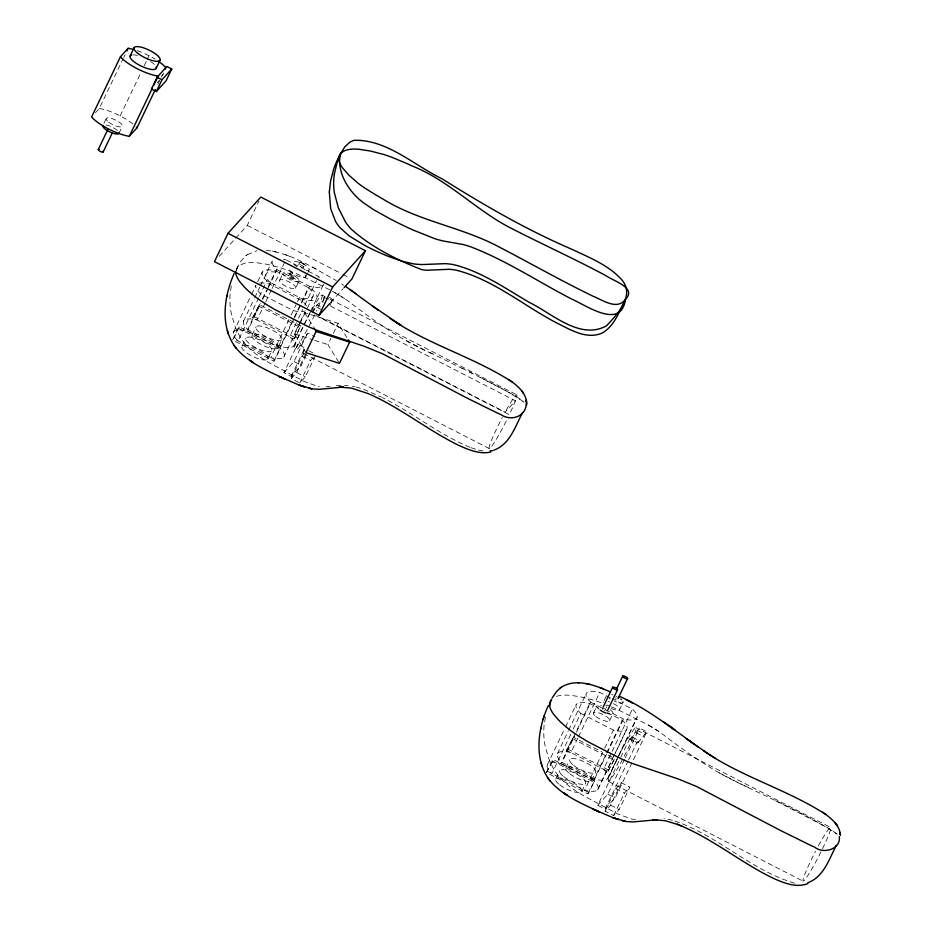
<?xml version="1.0" encoding="UTF-8"?>
<svg xmlns="http://www.w3.org/2000/svg" width="932" height="932" viewBox="0 0 932 932"><rect width="100%" height="100%" fill="white"/><g stroke="black" fill="none" stroke-linecap="round" stroke-linejoin="round"><path stroke-width="0.7" stroke-dasharray="4.66 3.5" d="M231.311 286.007L230.227 292.881A71.065 67.512 42.1 0 0 231.544 314.667L235.167 326.491A75.737 71.95 42.1 0 0 237.66 332.223C242.763 343.232 251.838 351.748 261.915 358.214A187.006 177.639 42.1 0 0 269.965 363.224L303.646 381.211L317.637 386.419A28.519 27.086 42.1 0 0 319.292 386.663M545.395 717.244L544.09 725.492A71.065 67.512 42.1 0 0 545.406 747.289L549.03 759.114A75.737 71.95 42.1 0 0 551.523 764.846C556.625 775.843 565.701 784.371 575.778 790.825A187.006 177.639 42.1 0 0 583.828 795.846L617.497 813.822L631.5 819.042A28.519 27.086 42.1 0 0 636.533 819.484M303.564 267.228A2.749 0.827 25.6 0 0 300.407 264.805A2.749 0.827 25.6 0 0 299.417 265.911A2.749 0.827 25.6 0 0 303.564 267.228L304.857 264.432L300.197 261.974M236.145 270.699L237.753 266.785L239.943 264.979L245.827 262.906A65.974 19.84 25.6 0 1 257.139 262.777L265.352 264.012A80.175 24.104 25.6 0 1 269.954 264.991L279.67 267.566A55.268 16.613 25.6 0 1 288.99 270.746L295.316 273.251A98.21 29.533 25.6 0 1 303.156 276.653L330.417 290.132M236.169 270.292L237.753 266.785L235.598 270.42M236.681 269.115L237.753 266.785M288.629 275.86L289.875 273.227M298.694 264.735L299.988 262.02M608.153 777.952L618.056 757.262M618.673 755.968L636.999 717.768M95.437 112.737L99.293 108.462L123.117 58.751M123.746 57.434L124.993 54.825M103.988 123.269L106.248 118.55M120.193 115.883L141.221 71.997M144.227 65.729L146.627 60.708M147.221 59.45L149.027 55.699M118.947 133.334L122.337 126.251M157.823 84.381L159.605 80.653M161.259 77.205L162.669 74.245M162.483 75.655L163.741 73.034M235.68 238.196L247.248 225.404L258.968 200.939M233.431 332.293L250.964 295.712M251.582 294.407L255.962 285.262A28.123 8.458 25.6 0 0 260.611 293.86L293.254 310.589A28.123 8.458 25.6 0 0 305.09 310.95M257.686 281.674L262.265 272.109M238.196 328.18L232.546 339.982L273.903 361.173L280.707 348.102L239.349 326.899L238.196 328.18L279.565 349.372L280.707 348.102M239.349 326.899L233.687 338.7L275.057 359.903M243.497 321.167L254.145 298.962M254.762 297.646L259.772 287.196M260.401 285.891L272.33 260.972M258.735 297.774L238.056 340.937A28.123 8.458 25.6 0 1 246.968 331.081L261.065 301.653M259.352 296.469L266.89 280.753A28.123 8.458 25.6 0 1 275.802 270.897L312.232 289.607A28.123 8.458 25.6 0 1 303.319 299.463L266.89 280.753M252.665 317.719L259.48 304.648L300.838 325.851L295.188 337.652L294.034 338.922L252.665 317.719L259.48 304.648M262.475 298.718L266.703 289.887M268.113 286.94L275.802 270.897M296.388 322.682L289.677 336.685A28.123 8.458 25.6 0 1 280.765 346.541L248.122 329.812L260.809 303.331M262.684 299.405L267.857 288.617M268.323 287.639L276.955 269.628A28.123 8.458 25.6 0 1 273.938 259.457M242.099 346.087L246.06 337.827M265.189 302.923L257.034 319.956A28.123 8.458 25.6 0 0 248.122 329.812M265.818 301.618L271.445 289.864M272.074 288.559L285.868 259.772L318.511 276.501A28.123 8.458 25.6 0 1 320.736 278.796M252.164 334.961L256.125 326.701M279.763 280.136L283.153 273.053M295.572 288.244A8.924 2.679 25.6 0 0 285.332 280.369A8.924 2.679 25.6 0 0 282.093 283.957A8.924 2.679 25.6 0 0 295.572 288.244L298.974 281.161A8.924 2.679 25.6 0 0 288.722 273.297A8.924 2.679 25.6 0 0 285.483 276.874A8.924 2.679 25.6 0 0 298.974 281.161M305.638 277.119L307.339 273.577M307.91 272.4L309.04 270.035M267.647 359.193A14.411 4.334 25.6 0 0 251.104 346.471A14.411 4.334 25.6 0 0 245.873 352.261A14.411 4.334 25.6 0 0 267.647 359.193L271.608 350.921A14.411 4.334 25.6 0 0 255.053 338.211A14.411 4.334 25.6 0 0 249.834 343.99A14.411 4.334 25.6 0 0 271.608 350.921M289.025 319.408L270.699 357.678A28.123 8.458 25.6 0 0 279.612 347.822L293.394 319.047M291.145 315.004L296.003 304.857M297.576 301.584L299.533 297.483A28.123 8.458 25.6 0 0 308.445 287.627L294.023 317.73M277.713 348.055A14.411 4.334 25.6 0 0 261.17 335.345A14.411 4.334 25.6 0 0 255.939 341.124A14.411 4.334 25.6 0 0 277.713 348.055L281.674 339.796A14.411 4.334 25.6 0 0 265.119 327.085A14.411 4.334 25.6 0 0 259.9 332.864A14.411 4.334 25.6 0 0 281.674 339.796M280.765 346.541L293.918 319.082M294.547 317.777L309.599 286.357A28.123 8.458 25.6 0 0 323.346 284.307M273.903 361.173L279.565 349.372M298.496 318.278L302.725 309.447M304.846 305.044L316.554 280.602M318.127 277.317L318.511 276.501M305.929 352.692L294.43 333.912L299.824 322.658M300.419 321.412L304.613 312.663L338.141 323.334L346.762 337.431M283.771 357.166L299.277 324.79M299.906 323.742L306.185 310.636M307.432 308.026L313.07 296.271M294.034 338.922L300.838 325.851M293.836 346.04L309.972 312.616M310.601 311.311L323.136 285.145M306.255 354.917L301.281 365.286L291.215 376.412L283.922 372.672L297.588 344.153A30.185 2.563 -62.9 0 0 307.653 333.027L314.946 336.767M312.663 312.686L315.587 306.581L321.668 309.704M283.922 372.672L293.988 361.546L307.653 333.027M322.728 301.549L325.652 295.456L324.045 297.238A30.185 2.563 -62.9 0 1 322.728 301.549L323.183 301.793M291.215 376.412L304.88 347.892L297.588 344.153M315.389 355.733L305.242 376.912L299.778 382.959L291.262 378.59L302.003 356.164L303.82 354.148M291.262 378.59L296.726 372.555L306.861 351.387M330.033 305.3L332.945 299.195L329.299 297.331M299.778 382.959L310.519 360.533L313.245 357.515M338.735 362.198L327.959 344.584L330.953 338.328M333.353 333.33L338.141 323.334M547.294 764.904L564.85 728.276M565.479 726.96L576.127 704.72M546.397 772.593L553.212 759.522L594.569 780.725L588.919 792.526L587.766 793.796L546.397 772.593L553.212 759.522M557.359 753.778L568.019 731.538M568.648 730.234L586.193 693.594M570.722 734.288L551.907 773.56A28.123 8.458 25.6 0 1 560.831 763.704L575.242 733.601M573.227 729.057L580.753 713.364A28.123 8.458 25.6 0 1 589.665 703.509L598.449 708.017M608.235 755.153L614.701 758.473L607.897 771.545L566.528 750.342L573.331 737.27L601.781 751.844M566.528 750.342L573.331 737.27M577.048 729.849L589.665 703.509M610.646 754.477L603.54 769.308A28.123 8.458 25.6 0 1 594.628 779.164L561.973 762.434L574.59 736.094M576.395 732.331L590.818 702.239A28.123 8.458 25.6 0 1 599.73 692.383L611.031 698.173M555.74 779.036L559.701 770.776M577.805 738.156L570.897 752.578A28.123 8.458 25.6 0 0 561.973 762.434M578.423 736.851L599.73 692.383M565.806 767.91L569.767 759.65M593.486 712.957L596.876 705.874M604.111 700.643L606.942 694.748A8.924 2.679 25.6 0 0 606.942 695.587M609.575 720.657L612.965 713.574M611.194 708.448A8.924 2.679 25.6 0 0 619.64 709.532L623.03 702.448M581.731 791.478L585.692 783.218M602.771 752.275L584.562 790.289A28.123 8.458 25.6 0 0 593.474 780.433L606.01 754.268M604.705 748.245L613.396 730.106A28.123 8.458 25.6 0 0 622.308 720.25L607.245 712.526M591.797 780.352L595.758 772.092M606.639 752.951L622.308 720.25M594.628 779.164L606.534 754.303M607.163 752.998L623.461 718.968A28.123 8.458 25.6 0 0 632.374 709.124L612.289 698.825M587.766 793.796L594.569 780.725M612.091 751.46L632.374 709.124M597.633 789.777L613.85 755.922M615.656 752.159L626.467 729.593M598.088 789.078L612.51 758.986M613.769 756.365L626.933 728.894M607.897 771.545L614.701 758.473M607.699 778.651L616.716 759.848M618.51 756.085L636.533 718.467M631.908 762.912L615.143 797.897L605.078 809.034L597.785 805.283L620.13 758.636M620.759 757.343L629.449 739.204L631.605 736.816L638.898 740.556L637.768 742.921L630.475 739.181L631.605 736.816M630.475 739.181L639.515 728.067L646.808 731.818L632.525 761.619M597.785 805.283L607.85 794.157L624.615 759.172M625.232 757.879L639.515 728.067M605.078 809.034L628.052 761.083M628.669 759.79L636.742 742.944L638.898 740.556M605.124 811.213L615.866 788.787L621.329 782.74L629.846 787.109L619.104 809.535L613.64 815.57L605.124 811.213L610.588 805.166L621.329 782.74M637.768 742.921L646.808 731.818M613.64 815.57L624.382 793.144L629.846 787.109M293.498 278.353A2.749 0.827 25.6 0 0 290.341 275.93A2.749 0.827 25.6 0 0 289.351 277.037A2.749 0.827 25.6 0 0 293.498 278.353L294.861 275.534M236.332 268.975L241.004 261.088L246.269 255.519M157.298 82.61L159.232 80.478M219.276 256.312L234.713 239.256M310.496 312.36L320.748 301.036L323.311 302.341M330.883 302.772A30.185 2.563 -62.9 0 0 331.338 300.978L332.945 299.195M330.662 302.481L343.197 288.629M304.88 264.502L300.046 262.172M247.423 254.646L257.046 250.661M245.931 255.764L247.807 254.366M556.52 696.332L559.678 695.528A65.974 19.84 25.6 0 1 571.001 695.389L579.203 696.623A80.175 24.104 25.6 0 1 583.816 697.602L593.533 700.188A55.268 16.613 25.6 0 1 601.816 702.973M330.056 386.291L326.247 386.698M336.347 385.603L344.118 385.37A56.654 53.823 42.1 0 1 348.102 385.627M266.319 250.335C291.984 253.259 314.119 268.474 336.277 280.532M482.916 450.937L478.419 450.051M276.187 251.896L272.319 251.092M794.565 883.175C750.598 870.255 717.291 834.921 673.731 820.708M355.896 387.001L362.618 388.959M672.356 820.277L668.454 819.298A56.654 53.823 42.1 0 0 664.05 818.494M294.43 333.912L313.21 339.889M314.55 340.308L327.959 344.584M471.114 447.721L477.242 449.748M363.701 389.355L381.444 397.114M289.607 256.3L285.786 254.832M607.047 705.011L609.178 705.874M469.891 447.313C438.867 434.265 412.48 412.736 382.504 397.661M429.699 352.482L465.522 369.992M748.664 787.587C716.545 773.851 688.072 753.72 660.508 732.575A78.195 23.51 25.6 0 0 648.381 725.061L617.019 709.264A98.21 29.533 25.6 0 0 611.357 706.782M432.215 353.706C400.958 340.378 373.546 320.363 346.657 299.953A78.195 23.51 25.6 0 0 334.518 292.45L332.468 291.273M424.829 350.094L405.35 340.18M719.213 772.803C758.077 793.738 799.761 809.792 836.819 833.884M461.841 368.175L472.885 373.65M775.704 800.798L827.232 827.488A44.154 13.281 25.6 0 1 832.276 830.563L837.868 834.862M469.215 371.821L506.018 390.741L522.957 401.273M480.155 377.297L513.369 394.865A44.154 13.281 25.6 0 1 518.413 397.941L524.005 402.24M309.925 313.42A30.185 2.563 -62.9 0 0 294.594 348.789L296.318 349.651M247.248 225.404L341.543 273.728M342.836 274.392L349.29 277.701M276.955 269.628L309.599 286.357M312.173 309.354A30.185 2.563 -62.9 0 1 322.088 295.048L328.612 298.403M329.893 299.067L516.829 394.877M324.045 297.238L331.338 300.978M330.487 306.022L515.419 400.807L505.167 412.142L319.012 316.729M320.387 306.442L317.195 304.799A30.185 2.563 -62.9 0 0 313.548 311.09M315.878 315.54L509.326 414.705A30.185 2.563 -62.9 0 0 516.736 394.818A30.185 2.563 -62.9 0 0 504.596 413.191M258.327 305.917L299.696 327.12M253.819 316.449L295.188 337.652M308.678 350.747L313.548 353.24M303.611 353.403L489.3 448.583A30.185 2.563 -62.9 0 0 506.961 419.54M302.003 356.164L310.519 360.533M246.968 331.081L279.612 347.822M293.988 361.546L301.281 365.286M296.726 372.555L305.242 376.912M590.818 702.239L623.461 718.968M635.892 727.647L830.563 827.43M637.348 730.455L644.653 734.195M636.218 732.82L643.523 736.56M580.753 713.364L613.396 730.106M629.449 739.204L636.742 742.944M572.19 738.54L613.559 759.743M567.681 749.072L609.05 770.275M608.491 781.424L803.163 881.194M615.866 788.787L624.382 793.144M560.831 763.704L593.474 780.433M552.059 760.792L593.428 781.995M607.85 794.157L615.143 797.897M547.55 771.323L588.919 792.526M610.588 805.166L619.104 809.535M312.162 267.018L319.059 270.676M334.518 292.45L344.665 298.648M648.381 725.061L658.528 731.259M341.648 283.876L343.792 285.262M304.613 312.663L313.234 326.759M133.171 54.86A14.411 4.334 25.6 0 1 137.423 55.489M150.646 61.512A14.411 4.334 25.6 0 1 154.957 65.193M105.945 125.028A8.924 2.679 25.6 0 1 118.55 131.738M137.19 50.643A28.123 8.458 25.6 0 1 155.05 59.077M99.293 108.462A28.123 8.458 25.6 0 1 132.833 123.909M818.378 845.953A30.185 2.563 -62.9 0 1 828.653 835.049A30.185 2.563 -62.9 0 1 804.957 879.633A30.185 2.563 -62.9 0 1 815.558 851.254M616.297 699.932A2.749 0.827 25.6 0 1 615.108 699.548M615.341 697.858A2.749 0.827 25.6 0 1 616.215 698.336M613.466 703.613A8.924 2.679 25.6 0 1 619.64 709.532M606.942 706.107A8.924 2.679 25.6 0 1 605.707 705.186M603.482 702.355A8.924 2.679 25.6 0 1 603.482 702.064M608.06 701.516A8.924 2.679 25.6 0 1 609.621 701.982M622.867 701.248A8.924 2.679 25.6 0 1 614.584 701.365M610.343 699.023A8.924 2.679 25.6 0 1 609.097 698.115M611.45 694.445A8.924 2.679 25.6 0 1 613.011 694.899M616.134 696.181A8.924 2.679 25.6 0 1 616.856 696.53M607.396 710.65A2.749 0.827 25.6 0 1 606.977 711.116M605.043 710.685A2.749 0.827 25.6 0 1 604.565 710.475M602.946 709.438A2.749 0.827 25.6 0 1 603.4 708.355A2.749 0.827 25.6 0 1 606.907 710.021M610.215 709.753A8.924 2.679 25.6 0 1 612.837 713.784A8.924 2.679 25.6 0 1 606.895 713.423M599.031 709.24A8.924 2.679 25.6 0 1 601.385 705.571M606.08 707.306A8.924 2.679 25.6 0 1 606.79 707.656M352.354 386.232A56.654 53.823 42.1 0 1 354.591 386.675M322.088 295.048A30.185 2.563 -62.9 0 1 316.414 311.195M314.655 314.923A30.185 2.563 -62.9 0 1 294.594 348.789M489.242 448.56A30.185 2.563 -62.9 0 1 502.313 417.466M304.123 353.368A30.185 2.563 -62.9 0 1 304.88 347.892M259.574 283.107A28.123 8.458 25.6 0 1 269.523 284.004L302.166 300.733A28.123 8.458 25.6 0 1 306.523 306.209M270.676 282.734A28.123 8.458 25.6 0 1 279.588 272.878M305.055 274.905A8.924 2.679 25.6 0 1 302.003 277.387A8.924 2.679 25.6 0 1 291.297 272.109A8.924 2.679 25.6 0 1 292.135 268.544M297.157 266.855A8.924 2.679 25.6 0 1 295.176 261.438A8.924 2.679 25.6 0 1 307.898 267.251A8.924 2.679 25.6 0 1 303.89 269.93M283.398 259.247A28.123 8.458 25.6 0 1 285.868 259.772M108.718 122.162A8.924 2.679 25.6 0 0 122.209 126.449A8.924 2.679 25.6 0 0 111.956 118.585A8.924 2.679 25.6 0 0 108.718 122.162M616.378 770.531A30.185 2.563 -62.9 0 0 636.09 727.822A30.185 2.563 -62.9 0 0 614.118 765.242A30.185 2.563 -62.9 0 0 616.378 770.531M569.802 773.746A14.411 4.334 25.6 0 0 591.575 780.678A14.411 4.334 25.6 0 0 575.032 767.968A14.411 4.334 25.6 0 0 569.802 773.746M573.751 765.487A14.411 4.334 25.6 0 0 595.536 772.418A14.411 4.334 25.6 0 0 578.982 759.708A14.411 4.334 25.6 0 0 573.751 765.487M559.736 784.872A14.411 4.334 25.6 0 0 581.51 791.804A14.411 4.334 25.6 0 0 564.967 779.094A14.411 4.334 25.6 0 0 559.736 784.872M563.685 776.612A14.411 4.334 25.6 0 0 585.471 783.544A14.411 4.334 25.6 0 0 568.916 770.834A14.411 4.334 25.6 0 0 563.685 776.612M595.956 716.568A8.924 2.679 25.6 0 0 609.435 720.855A8.924 2.679 25.6 0 0 599.194 712.992A8.924 2.679 25.6 0 0 595.956 716.568M290.551 274.754A2.773 1.258 24.3 0 0 294.861 275.627A2.773 1.258 24.3 0 0 291.681 272.878A2.773 1.258 24.3 0 0 290.551 274.754"/><path stroke-width="1.4" d="M526.114 405.7C524.297 417.524 509.921 421.136 500.74 414.472A50.328 15.133 25.6 0 1 497.071 412.888L466.711 397.894L382.668 353.845L364.319 346.331L318.662 330.895A77.461 23.288 25.6 0 1 307.164 326.153L274.998 309.61A103.219 31.036 25.6 0 1 266.832 304.741L261.426 301.222A55.268 16.613 25.6 0 1 254.087 295.863L247.33 289.992A80.175 24.104 25.6 0 1 244.44 287.126L239.897 281.837A65.974 19.84 25.6 0 1 235.912 273.857L235.749 271.352M526.51 404.337C527.163 394.586 519.124 387.13 511.948 381.829C473.421 356.898 428.021 344.502 390.03 318.441M526.475 404.57L526.557 403.346L526.405 405.432M548.051 706.048C537.706 729.372 533.5 759.638 550.136 781.039M234.188 273.425C223.843 296.76 219.637 327.015 236.274 348.428M226.837 296.353L227 295.56M540.688 728.964L540.863 728.183M544.323 715.427L543.053 719.411M548.925 705.932L551.616 699.408L550.183 701.598L549.775 706.479A65.974 19.84 25.6 0 0 553.759 714.448L558.303 719.749A80.175 24.104 25.6 0 0 561.192 722.615L567.949 728.474A55.268 16.613 25.6 0 0 575.277 733.833L580.706 737.352A103.219 31.036 25.6 0 0 588.873 742.222L621.027 758.764A77.461 23.288 25.6 0 0 632.525 763.518L678.17 778.942L696.53 786.468L780.573 830.517L810.933 845.499A50.328 15.133 25.6 0 0 814.603 847.095C823.55 854.528 841.072 849.029 839.313 836.656M522.456 412.713C515.291 426.402 509.862 444.494 493.878 450.144M836.319 845.324C829.154 859.013 823.725 877.117 807.741 882.755M133.136 49.396A28.123 8.458 25.6 0 0 128.127 48.278L120.414 56.805L91.581 117.001A28.123 8.458 25.6 0 0 129.292 136.328L137.016 127.801L155.364 89.495M126.88 50.899L128.127 48.278M130.142 55.99L134.091 47.73M98.291 149.47L107.867 129.478M103.161 151.974L112.143 133.229M156.122 68.432L160.083 60.172M151.45 89.088L157.1 77.286L166.875 66.475L171.744 68.968L166.094 80.769L156.32 91.581L151.45 89.088L152.475 87.946L129.292 136.328M153.733 85.325L158.137 76.144A28.123 8.458 25.6 0 1 120.414 56.805M165.139 69.085L165.849 67.617A28.123 8.458 25.6 0 0 158.51 61.349M156.32 91.581L161.97 79.779L171.744 68.968M344.164 287.557L351.877 279.029L365.449 250.708L260.82 197.071L228.025 233.315L214.465 261.647L319.094 315.272L329.707 303.552M319.094 315.272L332.666 286.951L365.449 250.708M313.956 327.936L316.111 331.454L305.929 352.692L339.458 363.363L349.64 342.126L348.195 339.772M603.086 707.225L612.662 687.234M616.751 688.608L622.727 676.108M607.955 709.718L617.532 689.727A2.749 0.827 25.6 0 0 614.386 687.303A2.749 0.827 25.6 0 0 613.384 688.41A2.749 0.827 25.6 0 0 617.532 689.727M618.021 698.592L627.597 678.601A2.749 0.827 25.6 0 0 624.452 676.178A2.749 0.827 25.6 0 0 623.45 677.284A2.749 0.827 25.6 0 0 627.597 678.601M552.105 698.021L556.369 691.8L560.132 688.131M561.285 687.268C576.395 677.692 595.292 685.404 610.134 691.789M559.794 688.387L561.67 686.977M807.834 883.618C796.044 888.219 783.416 882.814 772.605 877.979C739.81 861.937 711.407 837.821 677.296 824.284L681.909 826.148M490.873 452.02C479.794 454.595 468.691 449.795 458.742 445.368C427.427 430.013 400.143 407.447 368.047 393.537L351.457 388.131L338.98 387.048L343.43 387.083L319.361 389.296L312.197 388.924L298.857 384.963L279.216 376.481L285.693 379.417C267.239 370.528 246.596 362.397 233.99 345.411M490.069 450.843L492.725 450.599M578.12 682.83L578.76 682.83M547.853 778.034C560.458 795.019 581.102 803.151 599.556 812.028L593.078 809.092L612.72 817.574L626.059 821.535L633.224 821.919L657.293 819.706L652.843 819.671L665.308 820.743L677.785 824.482M308.457 388.131L311.824 388.784L308.842 388.201M622.32 820.754L625.687 821.395M590.038 684.507L586.181 683.715M316.111 331.454L349.64 342.126M298.857 384.963L304.613 386.908L299.242 385.079M613.105 817.702L618.475 819.531L612.72 817.574M603.458 688.911L599.649 687.455M619.629 696.367C654.59 711.943 682.946 737.981 715.077 758.1M157.1 77.286L161.97 79.779M228.025 233.315L332.666 286.951M626.024 699.629L632.921 703.299M396.356 322.484L401.261 325.466L372.392 305.929M703.881 751.064C741.884 777.113 787.272 789.509 825.81 814.452C832.532 819.473 839.872 826.067 840.408 835.049L840.151 832.777L840.408 835.049M249.904 360.439L253.457 362.723L249.625 360.253M563.767 793.05L567.32 795.334L563.487 792.876M345.935 286.66L378.182 310.135M508.523 379.44L511.948 381.829M822.374 812.063L825.81 814.452M350.094 289.514L355.791 293.522M663.957 722.137L675.187 730.245L669.572 726.086M692.045 742.757L686.243 738.54L697.893 746.893M522.759 392.279L523.306 393.024L521.571 390.659M541.143 763.122L542.098 766.419M227.292 330.499L228.235 333.807M102.974 151.287A2.749 0.827 25.6 0 1 101.961 152.032A2.749 0.827 25.6 0 1 98.641 150.332A2.749 0.827 25.6 0 1 99.2 149.353M156.122 67.069A14.411 4.334 25.6 0 1 140.744 65.869A14.411 4.334 25.6 0 1 131.68 55M119.016 132.81A8.924 2.679 25.6 0 1 110.151 132.088A8.924 2.679 25.6 0 1 102.998 125.424M136.305 127.043A28.123 8.458 25.6 0 1 137.016 127.801M618.266 697.299A8.924 2.679 25.6 0 1 618.964 697.73M620.875 699.082A8.924 2.679 25.6 0 1 621.423 699.548M606.091 713.143A8.924 2.679 25.6 0 1 600.278 710.161M329.322 192.039L330.65 208.617L335.602 221.56A41.858 36.616 18.3 0 0 340.017 227.699L349.255 236.006L364.983 245.535A208.092 182.031 18.3 0 0 389.005 256.626L401.762 261.135L412.713 263.721A55.128 48.231 18.3 0 0 422.895 264.525L445.438 263.639A56.095 49.07 18.3 0 1 454.921 264.956C482.019 271.981 505.4 288.361 529.225 302.376C552.303 313.513 579.681 340.378 606.429 325.874C616.961 314.597 635.03 296.003 622.25 280.357C609.202 265.364 590.061 257.931 572.563 249.578C527.011 230.099 484.104 205.203 442.222 178.886C413.925 165.267 387.374 139.684 354.533 140.266A18.232 17.324 42.1 0 0 349.477 142.503L344.875 146.755L340.774 153.396A116.279 101.716 18.3 0 0 333.656 169.193L330.604 180.866L329.322 192.039M338.852 157.263L339.213 161.574A65.823 19.793 25.6 0 0 342.37 167.667L348.894 175.193L357.888 183.08A55.256 16.613 25.6 0 0 364.447 187.821L375.876 194.963A139.73 42.022 25.6 0 0 382.563 198.807C418.783 221.443 462.19 227.047 499.529 247.19C530.809 263.453 561.46 280.963 593.23 296.306C602.736 300.011 617.17 310.717 625.477 299.312C637.185 287.732 613.058 280.94 606.243 275.825C575.137 259.154 542.972 244.58 511.586 228.48C476.497 210.749 449.154 180.633 412.224 166.013A139.73 42.022 25.6 0 0 405.012 162.739L392.011 157.345A55.256 16.613 25.6 0 0 383.739 154.491L370.691 151.089L359.006 149.271A65.823 19.793 25.6 0 0 350.315 149.295C345.562 149.749 339.854 152.032 338.852 157.263M334.285 174.331L333.854 178.21A65.823 62.526 42.1 0 0 334.32 192.621L338.363 207.871L345.399 221.828A52.565 49.932 42.1 0 0 351.154 229.086C371.32 247.131 396.426 259.667 421.439 269.523A29.556 28.077 42.1 0 0 427.252 270.233L449.084 269.29A58.25 55.337 42.1 0 1 456.249 270.187C492.877 279.483 522.514 304.776 555.356 322.262C569.522 329.136 586.414 340.238 602.468 332.899C614.666 325.652 619.361 311.3 625.477 299.312C621.05 330.65 585.785 304.985 570.629 298.531C537.531 281.324 506.123 260.447 471.184 246.98A56.095 24.733 29.5 0 0 462.796 244.464L444.051 241.12A55.128 24.314 29.5 0 1 435.221 238.837L413.074 230.029A208.092 91.755 29.5 0 1 389.425 218.507L373.254 209.49L362.909 202.384A41.858 18.454 29.5 0 1 357.317 197.561C347.776 188.369 340.39 176.055 339.621 162.599A116.279 51.272 29.5 0 1 340.774 153.396L337.233 162.063L334.285 174.331M837.169 825.636L835.433 823.271L837.169 825.636M526.405 401.121L526.289 400.166L526.545 402.426L526.405 401.121M138.087 53.567A14.411 4.334 25.6 0 0 159.861 60.498A14.411 4.334 25.6 0 0 143.318 47.788A14.411 4.334 25.6 0 0 138.087 53.567"/></g></svg>
